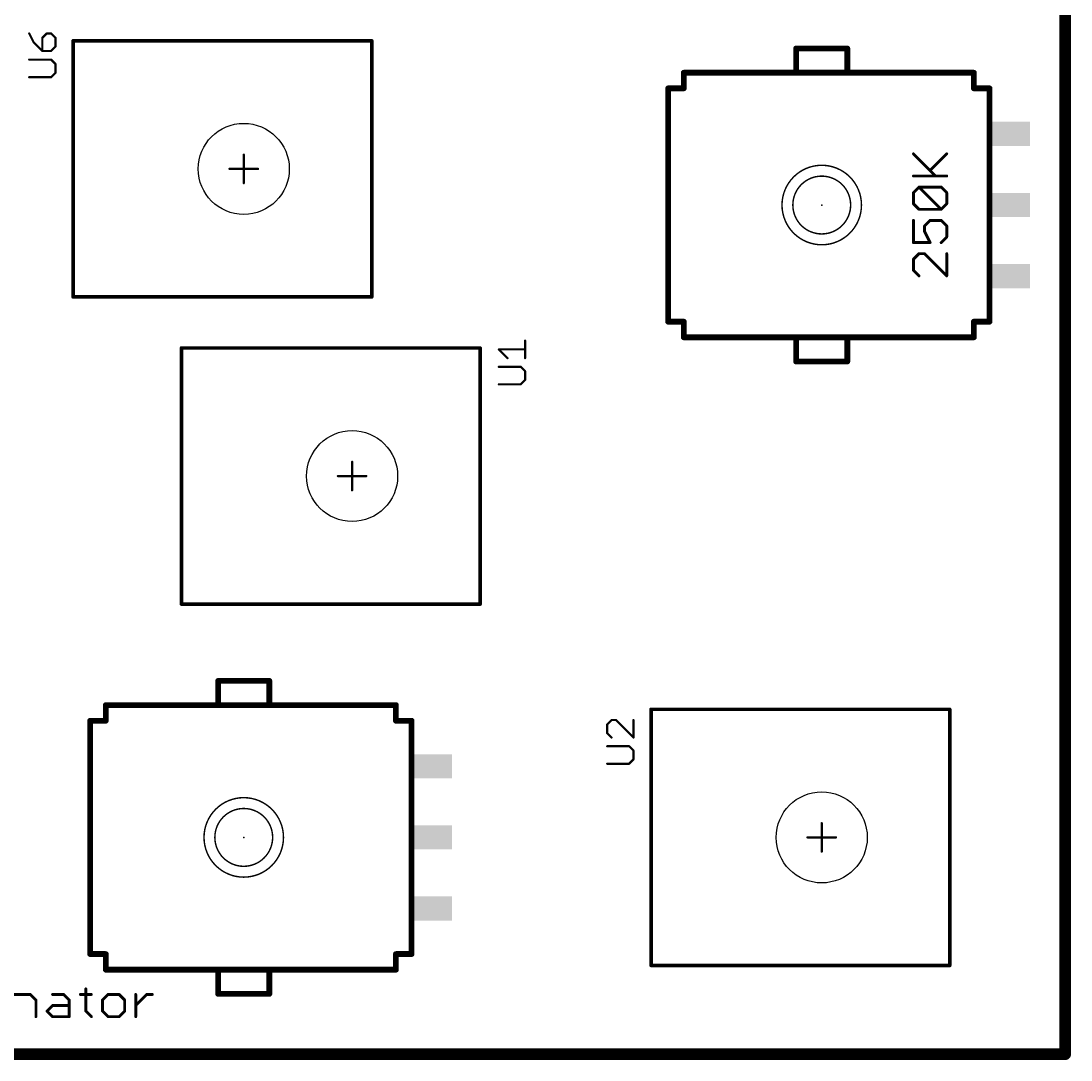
# Model space of a CAD drawing. Extents: x 0 to 100, y 0 to 80.
# Drawn here: x 63.29 to 100.2, y -0.2 to 36.31 of the extents above; entities that cross this region are included whole.
import ezdxf

# ---------------------------------------------------------------- set-up
doc = ezdxf.new("R2010")
doc.units = 0
for name, color, linetype in [('20', 7, 'CONTINUOUS'), ('21', 253, 'CONTINUOUS'), ('23', 7, 'CONTINUOUS'), ('27', 253, 'CONTINUOUS'), ('51', 253, 'CONTINUOUS')]:
    doc.layers.add(name, color=color, linetype=linetype)

# ---------------------------------------------------------------- blocks, each defined once
blk = doc.blocks.new('RECT')
blk.add_solid([(-0.5, -0.5), (0.5, -0.5), (-0.5, 0.5), (0.5, 0.5)])

msp = doc.modelspace()

# ---------------------------------------------------------------- linework, layer by layer
at = {"layer": '20', "const_width": 0.4064}
for points in [[(100, 0), (100, 80)], [(0, 0), (100, 0)]]:
    msp.add_lwpolyline(points, dxfattribs=at)
at = {"layer": '20', "const_width": 0.2032}
for points in [[(99.8984, 0, 1), (100.1016, 0)], [(100, -0.1016, 1), (100, 0.1016)]]:
    msp.add_lwpolyline(points, format="xyb", dxfattribs=at)
at = {"layer": '20'}
for centre in [(71.12, 31.115), (74.93, 20.32), (91.44, 7.62)]:
    msp.add_circle(centre, 1.6, dxfattribs=at)
at = {"layer": '21'}
for points, const_width in [([(63.5773, 35.8753), (63.7314, 35.5671)], 0.0762), ([(64.1937, 35.8753), (64.0396, 35.7212)], 0.0762), ([(64.3478, 35.8753), (64.1937, 35.8753)], 0.0762), ([(64.5019, 35.7212), (64.3478, 35.8753)], 0.0762), ([(63.7314, 35.5671), (64.0396, 35.2589)], 0.0762), ([(64.0396, 35.7212), (64.0396, 35.2589)], 0.0762), ([(64.3478, 35.2589), (64.5019, 35.413)], 0.0762), ([(64.5019, 35.413), (64.5019, 35.7212)], 0.0762), ([(65.12, 26.615), (65.12, 35.615)], 0.127), ([(65.12, 35.615), (75.62, 35.615)], 0.127), ([(75.62, 35.615), (75.62, 26.615)], 0.127), ([(64.0396, 35.2589), (64.3478, 35.2589)], 0.0762), ([(64.3478, 34.9545), (63.5773, 34.9545)], 0.0762), ([(64.5019, 34.8004), (64.3478, 34.9545)], 0.0762), ([(64.5019, 34.4922), (64.5019, 34.8004)], 0.0762), ([(63.5773, 34.3381), (64.3478, 34.3381)], 0.0762), ([(64.3478, 34.3381), (64.5019, 34.4922)], 0.0762), ([(86.59, 34.495), (86.59, 33.945)], 0.2032), ([(86.59, 34.495), (88.79, 34.495)], 0.2032), ([(93.59, 34.495), (96.79, 34.495)], 0.2032), ([(96.79, 33.945), (96.79, 34.495)], 0.2032), ([(86.04, 25.745), (86.04, 33.945)], 0.2032), ([(86.59, 33.945), (86.04, 33.945)], 0.2032), ([(97.34, 33.945), (96.79, 33.945)], 0.2032), ([(97.34, 33.945), (97.34, 25.745)], 0.2032), ([(71.12, 30.615), (71.12, 31.615)], 0.08), ([(70.62, 31.115), (71.62, 31.115)], 0.08), ([(75.62, 26.615), (65.12, 26.615)], 0.127), ([(86.04, 25.745), (86.59, 25.745)], 0.2032), ([(86.59, 25.745), (86.59, 25.195)], 0.2032), ([(96.79, 25.745), (97.34, 25.745)], 0.2032), ([(96.79, 25.195), (96.79, 25.745)], 0.2032), ([(81.0119, 24.4639), (81.0119, 25.0803)], 0.0762), ([(88.79, 25.195), (86.59, 25.195)], 0.2032), ([(96.79, 25.195), (93.59, 25.195)], 0.2032), ([(68.93, 15.82), (68.93, 24.82)], 0.127), ([(68.93, 24.82), (79.43, 24.82)], 0.127), ([(79.43, 24.82), (79.43, 15.82)], 0.127), ([(80.3955, 24.4639), (80.0873, 24.7721)], 0.0762), ([(80.0873, 24.7721), (81.0119, 24.7721)], 0.0762), ([(80.8578, 24.1595), (80.0873, 24.1595)], 0.0762), ([(81.0119, 24.0054), (80.8578, 24.1595)], 0.0762), ([(81.0119, 23.6972), (81.0119, 24.0054)], 0.0762), ([(80.8578, 23.5431), (81.0119, 23.6972)], 0.0762), ([(80.0873, 23.5431), (80.8578, 23.5431)], 0.0762), ([(74.93, 19.82), (74.93, 20.82)], 0.08), ([(74.43, 20.32), (75.43, 20.32)], 0.08), ([(79.43, 15.82), (68.93, 15.82)], 0.127), ([(66.27, 12.27), (66.27, 11.72)], 0.2032), ([(66.27, 12.27), (68.47, 12.27)], 0.2032), ([(73.27, 12.27), (76.47, 12.27)], 0.2032), ([(76.47, 11.72), (76.47, 12.27)], 0.2032), ([(85.44, 3.12), (85.44, 12.12)], 0.127), ([(85.44, 12.12), (95.94, 12.12)], 0.127), ([(95.94, 12.12), (95.94, 3.12)], 0.127), ([(65.72, 3.52), (65.72, 11.72)], 0.2032), ([(66.27, 11.72), (65.72, 11.72)], 0.2032), ([(77.02, 11.72), (76.47, 11.72)], 0.2032), ([(77.02, 11.72), (77.02, 3.52)], 0.2032), ([(84.0514, 11.7453), (83.8973, 11.5912)], 0.0762), ([(83.8973, 11.5912), (83.8973, 11.283)], 0.0762), ([(84.2055, 11.7453), (84.0514, 11.7453)], 0.0762), ([(84.8219, 11.1289), (84.2055, 11.7453)], 0.0762), ([(84.8219, 11.7453), (84.8219, 11.1289)], 0.0762), ([(83.8973, 11.283), (84.0514, 11.1289)], 0.0762), ([(84.6678, 10.8245), (83.8973, 10.8245)], 0.0762), ([(84.8219, 10.6704), (84.6678, 10.8245)], 0.0762), ([(84.8219, 10.3622), (84.8219, 10.6704)], 0.0762), ([(84.6678, 10.2081), (84.8219, 10.3622)], 0.0762), ([(83.8973, 10.2081), (84.6678, 10.2081)], 0.0762), ([(91.44, 7.12), (91.44, 8.12)], 0.08), ([(90.94, 7.62), (91.94, 7.62)], 0.08), ([(65.72, 3.52), (66.27, 3.52)], 0.2032), ([(66.27, 3.52), (66.27, 2.97)], 0.2032), ([(76.47, 3.52), (77.02, 3.52)], 0.2032), ([(76.47, 2.97), (76.47, 3.52)], 0.2032), ([(68.47, 2.97), (66.27, 2.97)], 0.2032), ([(76.47, 2.97), (73.27, 2.97)], 0.2032), ([(95.94, 3.12), (85.44, 3.12)], 0.127), ([(65.5685, 2.2953), (65.5685, 1.5157)], 0.1016), ([(63.0349, 2.1004), (63.6196, 2.1004)], 0.1016), ([(63.6196, 2.1004), (63.8145, 1.9055)], 0.1016), ([(63.8145, 1.9055), (63.8145, 1.3208)], 0.1016), ([(64.3992, 2.1004), (64.7889, 2.1004)], 0.1016), ([(64.7889, 2.1004), (64.9839, 1.9055)], 0.1016), ([(64.9839, 1.9055), (64.9839, 1.3208)], 0.1016), ([(65.3736, 2.1004), (65.7634, 2.1004)], 0.1016), ([(66.3481, 2.1004), (66.1532, 1.9055)], 0.1016), ([(66.1532, 1.9055), (66.1532, 1.5157)], 0.1016), ([(66.7379, 2.1004), (66.3481, 2.1004)], 0.1016), ([(66.9328, 1.9055), (66.7379, 2.1004)], 0.1016), ([(66.9328, 1.5157), (66.9328, 1.9055)], 0.1016), ([(67.3226, 1.3208), (67.3226, 2.1004)], 0.1016), ([(67.3226, 1.7106), (67.7124, 2.1004)], 0.1016), ([(67.7124, 2.1004), (67.9073, 2.1004)], 0.1016), ([(64.2043, 1.5157), (64.3992, 1.7106)], 0.1016), ([(64.3992, 1.3208), (64.2043, 1.5157)], 0.1016), ([(64.3992, 1.7106), (64.9839, 1.7106)], 0.1016), ([(65.5685, 1.5157), (65.7634, 1.3208)], 0.1016), ([(66.1532, 1.5157), (66.3481, 1.3208)], 0.1016), ([(66.7379, 1.3208), (66.9328, 1.5157)], 0.1016), ([(64.9839, 1.3208), (64.3992, 1.3208)], 0.1016), ([(66.3481, 1.3208), (66.7379, 1.3208)], 0.1016)]:
    msp.add_lwpolyline(points, dxfattribs=dict(at, const_width=const_width))
for points, const_width in [([(63.5944, 35.8838, 1), (63.5603, 35.8668)], 0.0381), ([(64.1937, 35.8943, 1), (64.1937, 35.8562)], 0.0381), ([(64.2072, 35.8618, 1), (64.1802, 35.8887)], 0.0381), ([(64.3613, 35.8887, 1), (64.3343, 35.8618)], 0.0381), ([(64.3478, 35.8562, 1), (64.3478, 35.8943)], 0.0381), ([(63.7449, 35.5805, 1), (63.7179, 35.5536)], 0.0381), ([(63.7144, 35.5586, 1), (63.7484, 35.5756)], 0.0381), ([(64.0261, 35.7346, 1), (64.0531, 35.7077)], 0.0381), ([(64.0587, 35.7212, 1), (64.0206, 35.7212)], 0.0381), ([(64.5209, 35.7212, 1), (64.4829, 35.7212)], 0.0381), ([(64.4884, 35.7077, 1), (64.5154, 35.7346)], 0.0381), ([(64.5154, 35.3995, 1), (64.4884, 35.4265)], 0.0381), ([(65.12, 35.6468, 1), (65.12, 35.5832)], 0.0635), ([(65.1518, 35.615, 1), (65.0883, 35.615)], 0.0635), ([(75.6518, 35.615, 1), (75.5883, 35.615)], 0.0635), ([(75.62, 35.5832, 1), (75.62, 35.6468)], 0.0635), ([(64.0396, 35.2779, 1), (64.0396, 35.2398)], 0.0381), ([(64.0206, 35.2589, 1), (64.0587, 35.2589)], 0.0381), ([(64.0261, 35.2454, 1), (64.0531, 35.2724)], 0.0381), ([(64.3343, 35.2724, 1), (64.3613, 35.2454)], 0.0381), ([(64.3478, 35.2398, 1), (64.3478, 35.2779)], 0.0381), ([(64.4829, 35.413, 1), (64.5209, 35.413)], 0.0381), ([(63.5773, 34.9735, 1), (63.5773, 34.9354)], 0.0381), ([(64.3613, 34.968, 1), (64.3343, 34.941)], 0.0381), ([(64.3478, 34.9354, 1), (64.3478, 34.9735)], 0.0381), ([(64.5209, 34.8004, 1), (64.4829, 34.8004)], 0.0381), ([(64.4884, 34.7869, 1), (64.5154, 34.8139)], 0.0381), ([(63.5773, 34.3572, 1), (63.5773, 34.3191)], 0.0381), ([(64.3343, 34.3516, 1), (64.3613, 34.3246)], 0.0381), ([(64.3478, 34.3191, 1), (64.3478, 34.3572)], 0.0381), ([(64.4829, 34.4922, 1), (64.5209, 34.4922)], 0.0381), ([(64.5154, 34.4787, 1), (64.4884, 34.5057)], 0.0381), ([(86.6408, 34.495, 1), (86.5392, 34.495)], 0.1016), ([(86.59, 34.5458, 1), (86.59, 34.4442)], 0.1016), ([(88.79, 34.4442, 1), (88.79, 34.5458)], 0.1016), ([(93.59, 34.5458, 1), (93.59, 34.4442)], 0.1016), ([(96.8408, 34.495, 1), (96.7392, 34.495)], 0.1016), ([(96.79, 34.4442, 1), (96.79, 34.5458)], 0.1016), ([(86.0908, 33.945, 1), (85.9892, 33.945)], 0.1016), ([(86.04, 33.9958, 1), (86.04, 33.8942)], 0.1016), ([(86.5392, 33.945, 1), (86.6408, 33.945)], 0.1016), ([(86.59, 33.8942, 1), (86.59, 33.9958)], 0.1016), ([(96.79, 33.9958, 1), (96.79, 33.8942)], 0.1016), ([(96.7392, 33.945, 1), (96.8408, 33.945)], 0.1016), ([(97.3908, 33.945, 1), (97.2892, 33.945)], 0.1016), ([(97.34, 33.8942, 1), (97.34, 33.9958)], 0.1016), ([(71.14, 31.615, 1), (71.1, 31.615)], 0.04), ([(70.62, 31.135, 1), (70.62, 31.095)], 0.04), ([(71.62, 31.095, 1), (71.62, 31.135)], 0.04), ([(91.44, 28.448, 1), (91.44, 31.242, 1), (91.44, 28.448)], 0.0508), ([(91.44, 28.829, 1), (91.44, 30.861, 1), (91.44, 28.829)], 0.0508), ([(71.1, 30.615, 1), (71.14, 30.615)], 0.04), ([(65.12, 26.6468, 1), (65.12, 26.5833)], 0.0635), ([(65.0883, 26.615, 1), (65.1518, 26.615)], 0.0635), ([(75.5883, 26.615, 1), (75.6518, 26.615)], 0.0635), ([(75.62, 26.5833, 1), (75.62, 26.6468)], 0.0635), ([(86.04, 25.7958, 1), (86.04, 25.6942)], 0.1016), ([(86.6408, 25.745, 1), (86.5392, 25.745)], 0.1016), ([(86.59, 25.6942, 1), (86.59, 25.7958)], 0.1016), ([(96.79, 25.7958, 1), (96.79, 25.6942)], 0.1016), ([(96.8408, 25.745, 1), (96.7392, 25.745)], 0.1016), ([(97.34, 25.6942, 1), (97.34, 25.7958)], 0.1016), ([(85.9892, 25.745, 1), (86.0908, 25.745)], 0.1016), ([(97.2892, 25.745, 1), (97.3908, 25.745)], 0.1016), ([(81.0309, 25.0803, 1), (80.9929, 25.0803)], 0.0381), ([(86.59, 25.2458, 1), (86.59, 25.1442)], 0.1016), ([(86.5392, 25.195, 1), (86.6408, 25.195)], 0.1016), ([(88.79, 25.1442, 1), (88.79, 25.2458)], 0.1016), ([(93.59, 25.2458, 1), (93.59, 25.1442)], 0.1016), ([(96.7392, 25.195, 1), (96.8408, 25.195)], 0.1016), ([(96.79, 25.1442, 1), (96.79, 25.2458)], 0.1016), ([(68.9618, 24.82, 1), (68.8983, 24.82)], 0.0635), ([(68.93, 24.8517, 1), (68.93, 24.7883)], 0.0635), ([(79.4618, 24.82, 1), (79.3983, 24.82)], 0.0635), ([(79.43, 24.7883, 1), (79.43, 24.8517)], 0.0635), ([(80.1008, 24.7855, 1), (80.0738, 24.7586)], 0.0381), ([(80.0873, 24.7911, 1), (80.0873, 24.753)], 0.0381), ([(81.0119, 24.753, 1), (81.0119, 24.7911)], 0.0381), ([(80.382, 24.4504, 1), (80.409, 24.4774)], 0.0381), ([(80.9929, 24.4639, 1), (81.0309, 24.4639)], 0.0381), ([(80.0873, 24.1785, 1), (80.0873, 24.1404)], 0.0381), ([(80.8713, 24.173, 1), (80.8443, 24.146)], 0.0381), ([(80.8578, 24.1404, 1), (80.8578, 24.1785)], 0.0381), ([(81.0309, 24.0054, 1), (80.9929, 24.0054)], 0.0381), ([(80.9984, 23.9919, 1), (81.0254, 24.0189)], 0.0381), ([(80.9929, 23.6972, 1), (81.0309, 23.6972)], 0.0381), ([(81.0254, 23.6837, 1), (80.9984, 23.7107)], 0.0381), ([(80.0873, 23.5622, 1), (80.0873, 23.5241)], 0.0381), ([(80.8443, 23.5566, 1), (80.8713, 23.5296)], 0.0381), ([(80.8578, 23.5241, 1), (80.8578, 23.5622)], 0.0381), ([(74.95, 20.82, 1), (74.91, 20.82)], 0.04), ([(74.43, 20.34, 1), (74.43, 20.3)], 0.04), ([(75.43, 20.3, 1), (75.43, 20.34)], 0.04), ([(74.91, 19.82, 1), (74.95, 19.82)], 0.04), ([(68.93, 15.8518, 1), (68.93, 15.7882)], 0.0635), ([(79.43, 15.7882, 1), (79.43, 15.8518)], 0.0635), ([(68.8983, 15.82, 1), (68.9618, 15.82)], 0.0635), ([(79.3983, 15.82, 1), (79.4618, 15.82)], 0.0635), ([(66.3208, 12.27, 1), (66.2192, 12.27)], 0.1016), ([(66.27, 12.3208, 1), (66.27, 12.2192)], 0.1016), ([(68.47, 12.2192, 1), (68.47, 12.3208)], 0.1016), ([(73.27, 12.3208, 1), (73.27, 12.2192)], 0.1016), ([(76.5208, 12.27, 1), (76.4192, 12.27)], 0.1016), ([(76.47, 12.2192, 1), (76.47, 12.3208)], 0.1016), ([(85.4718, 12.12, 1), (85.4082, 12.12)], 0.0635), ([(85.44, 12.1518, 1), (85.44, 12.0883)], 0.0635), ([(95.9718, 12.12, 1), (95.9082, 12.12)], 0.0635), ([(95.94, 12.0883, 1), (95.94, 12.1518)], 0.0635), ([(65.7708, 11.72, 1), (65.6692, 11.72)], 0.1016), ([(65.72, 11.7708, 1), (65.72, 11.6692)], 0.1016), ([(66.27, 11.6692, 1), (66.27, 11.7708)], 0.1016), ([(76.47, 11.7708, 1), (76.47, 11.6692)], 0.1016), ([(77.0708, 11.72, 1), (76.9692, 11.72)], 0.1016), ([(77.02, 11.6692, 1), (77.02, 11.7708)], 0.1016), ([(66.2192, 11.72, 1), (66.3208, 11.72)], 0.1016), ([(76.4192, 11.72, 1), (76.5208, 11.72)], 0.1016), ([(83.8838, 11.6046, 1), (83.9108, 11.5777)], 0.0381), ([(83.9164, 11.5912, 1), (83.8783, 11.5912)], 0.0381), ([(84.0514, 11.7643, 1), (84.0514, 11.7262)], 0.0381), ([(84.0649, 11.7318, 1), (84.0379, 11.7587)], 0.0381), ([(84.219, 11.7587, 1), (84.192, 11.7318)], 0.0381), ([(84.2055, 11.7262, 1), (84.2055, 11.7643)], 0.0381), ([(84.8409, 11.7453, 1), (84.8029, 11.7453)], 0.0381), ([(83.9108, 11.2965, 1), (83.8838, 11.2695)], 0.0381), ([(83.8783, 11.283, 1), (83.9164, 11.283)], 0.0381), ([(84.0379, 11.1154, 1), (84.0649, 11.1424)], 0.0381), ([(84.8029, 11.1289, 1), (84.8409, 11.1289)], 0.0381), ([(84.8084, 11.1154, 1), (84.8354, 11.1424)], 0.0381), ([(83.8973, 10.8435, 1), (83.8973, 10.8054)], 0.0381), ([(84.6813, 10.838, 1), (84.6543, 10.811)], 0.0381), ([(84.6678, 10.8054, 1), (84.6678, 10.8435)], 0.0381), ([(84.8409, 10.6704, 1), (84.8029, 10.6704)], 0.0381), ([(84.8029, 10.3622, 1), (84.8409, 10.3622)], 0.0381), ([(84.8084, 10.6569, 1), (84.8354, 10.6839)], 0.0381), ([(84.8354, 10.3487, 1), (84.8084, 10.3757)], 0.0381), ([(83.8973, 10.2271, 1), (83.8973, 10.189)], 0.0381), ([(84.6543, 10.2216, 1), (84.6813, 10.1946)], 0.0381), ([(84.6678, 10.189, 1), (84.6678, 10.2271)], 0.0381), ([(71.12, 6.223, 1), (71.12, 9.017, 1), (71.12, 6.223)], 0.0508), ([(71.12, 6.604, 1), (71.12, 8.636, 1), (71.12, 6.604)], 0.0508), ([(91.46, 8.12, 1), (91.42, 8.12)], 0.04), ([(90.94, 7.64, 1), (90.94, 7.6)], 0.04), ([(91.94, 7.6, 1), (91.94, 7.64)], 0.04), ([(91.42, 7.12, 1), (91.46, 7.12)], 0.04), ([(65.72, 3.5708, 1), (65.72, 3.4692)], 0.1016), ([(65.6692, 3.52, 1), (65.7708, 3.52)], 0.1016), ([(66.3208, 3.52, 1), (66.2192, 3.52)], 0.1016), ([(66.27, 3.4692, 1), (66.27, 3.5708)], 0.1016), ([(76.47, 3.5708, 1), (76.47, 3.4692)], 0.1016), ([(76.5208, 3.52, 1), (76.4192, 3.52)], 0.1016), ([(76.9692, 3.52, 1), (77.0708, 3.52)], 0.1016), ([(77.02, 3.4692, 1), (77.02, 3.5708)], 0.1016), ([(66.27, 3.0208, 1), (66.27, 2.9192)], 0.1016), ([(66.2192, 2.97, 1), (66.3208, 2.97)], 0.1016), ([(68.47, 2.9192, 1), (68.47, 3.0208)], 0.1016), ([(73.27, 3.0208, 1), (73.27, 2.9192)], 0.1016), ([(76.4192, 2.97, 1), (76.5208, 2.97)], 0.1016), ([(76.47, 2.9192, 1), (76.47, 3.0208)], 0.1016), ([(85.44, 3.1518, 1), (85.44, 3.0882)], 0.0635), ([(85.4082, 3.12, 1), (85.4718, 3.12)], 0.0635), ([(95.9082, 3.12, 1), (95.9718, 3.12)], 0.0635), ([(95.94, 3.0882, 1), (95.94, 3.1518)], 0.0635), ([(65.5939, 2.2953, 1), (65.5431, 2.2953)], 0.0508), ([(63.6375, 2.1184, 1), (63.6016, 2.0824)], 0.0508), ([(63.6196, 2.075, 1), (63.6196, 2.1258)], 0.0508), ([(63.8399, 1.9055, 1), (63.7891, 1.9055)], 0.0508), ([(63.7965, 1.8875, 1), (63.8324, 1.9235)], 0.0508), ([(64.3992, 2.1258, 1), (64.3992, 2.075)], 0.0508), ([(64.8069, 2.1184, 1), (64.771, 2.0824)], 0.0508), ([(64.7889, 2.075, 1), (64.7889, 2.1258)], 0.0508), ([(65.0093, 1.9055, 1), (64.9584, 1.9055)], 0.0508), ([(64.9659, 1.8875, 1), (65.0018, 1.9235)], 0.0508), ([(65.3736, 2.1258, 1), (65.3736, 2.075)], 0.0508), ([(65.7634, 2.075, 1), (65.7634, 2.1258)], 0.0508), ([(66.1786, 1.9055, 1), (66.1278, 1.9055)], 0.0508), ([(66.1353, 1.9235, 1), (66.1712, 1.8875)], 0.0508), ([(66.3481, 2.1258, 1), (66.3481, 2.075)], 0.0508), ([(66.3661, 2.0824, 1), (66.3302, 2.1184)], 0.0508), ([(66.7559, 2.1184, 1), (66.72, 2.0824)], 0.0508), ([(66.7379, 2.075, 1), (66.7379, 2.1258)], 0.0508), ([(66.9582, 1.9055, 1), (66.9074, 1.9055)], 0.0508), ([(66.9149, 1.8875, 1), (66.9508, 1.9235)], 0.0508), ([(67.348, 2.1004, 1), (67.2972, 2.1004)], 0.0508), ([(67.7124, 2.1258, 1), (67.7124, 2.075)], 0.0508), ([(67.7304, 2.0824, 1), (67.6945, 2.1184)], 0.0508), ([(67.9073, 2.075, 1), (67.9073, 2.1258)], 0.0508), ([(64.2222, 1.5337, 1), (64.1863, 1.4977)], 0.0508), ([(64.1863, 1.5337, 1), (64.2222, 1.4977)], 0.0508), ([(64.3992, 1.736, 1), (64.3992, 1.6852)], 0.0508), ([(64.4171, 1.6926, 1), (64.3812, 1.7286)], 0.0508), ([(64.9839, 1.6852, 1), (64.9839, 1.736)], 0.0508), ([(65.5865, 1.5337, 1), (65.5506, 1.4977)], 0.0508), ([(65.5431, 1.5157, 1), (65.5939, 1.5157)], 0.0508), ([(66.1712, 1.5337, 1), (66.1353, 1.4977)], 0.0508), ([(66.1278, 1.5157, 1), (66.1786, 1.5157)], 0.0508), ([(66.9074, 1.5157, 1), (66.9582, 1.5157)], 0.0508), ([(66.9508, 1.4977, 1), (66.9149, 1.5337)], 0.0508), ([(67.3047, 1.7286, 1), (67.3406, 1.6926)], 0.0508), ([(63.7891, 1.3208, 1), (63.8399, 1.3208)], 0.0508), ([(64.3992, 1.3462, 1), (64.3992, 1.2954)], 0.0508), ([(64.3812, 1.3028, 1), (64.4171, 1.3388)], 0.0508), ([(64.9584, 1.3208, 1), (65.0093, 1.3208)], 0.0508), ([(64.9839, 1.2954, 1), (64.9839, 1.3462)], 0.0508), ([(65.7455, 1.3028, 1), (65.7814, 1.3388)], 0.0508), ([(66.3481, 1.3462, 1), (66.3481, 1.2954)], 0.0508), ([(66.3302, 1.3028, 1), (66.3661, 1.3388)], 0.0508), ([(66.72, 1.3388, 1), (66.7559, 1.3028)], 0.0508), ([(66.7379, 1.2954, 1), (66.7379, 1.3462)], 0.0508), ([(67.2972, 1.3208, 1), (67.348, 1.3208)], 0.0508)]:
    msp.add_lwpolyline(points, format="xyb", dxfattribs=dict(at, const_width=const_width))
at = {"layer": '23'}
for p in [(71.12, 31.115), (91.44, 29.845), (74.93, 20.32), (71.12, 7.62), (91.44, 7.62)]:
    msp.add_point(p, dxfattribs=at)
at = {"layer": '27', "const_width": 0.1016}
for points in [[(95.4444, 30.864), (94.6648, 31.6436)], [(95.2495, 31.0589), (95.8342, 31.6436)], [(94.6648, 30.864), (95.8342, 30.864)], [(94.6648, 30.2793), (94.8597, 30.4742)], [(94.6648, 29.8895), (94.6648, 30.2793)], [(94.8597, 30.4742), (95.6393, 30.4742)], [(95.6393, 29.6946), (94.8597, 30.4742)], [(95.6393, 30.4742), (95.8342, 30.2793)], [(95.8342, 30.2793), (95.8342, 29.8895)], [(94.8597, 29.6946), (94.6648, 29.8895)], [(95.8342, 29.8895), (95.6393, 29.6946)], [(95.6393, 29.6946), (94.8597, 29.6946)], [(94.6648, 29.3048), (94.6648, 28.5252)], [(95.0546, 29.1099), (95.2495, 29.3048)], [(95.2495, 29.3048), (95.6393, 29.3048)], [(95.6393, 29.3048), (95.8342, 29.1099)], [(95.0546, 28.915), (95.0546, 29.1099)], [(95.2495, 28.5252), (95.0546, 28.915)], [(95.8342, 29.1099), (95.8342, 28.7201)], [(94.6648, 28.5252), (95.2495, 28.5252)], [(95.8342, 28.7201), (95.6393, 28.5252)], [(94.8597, 28.1354), (94.6648, 27.9405)], [(95.0546, 28.1354), (94.8597, 28.1354)], [(95.8342, 27.3558), (95.0546, 28.1354)], [(95.8342, 28.1354), (95.8342, 27.3558)], [(94.6648, 27.9405), (94.6648, 27.5507)], [(94.6648, 27.5507), (94.8597, 27.3558)]]:
    msp.add_lwpolyline(points, dxfattribs=at)
at = {"layer": '27', "const_width": 0.0508}
for points in [[(94.6828, 31.6615, 1), (94.6468, 31.6256)], [(95.8522, 31.6256, 1), (95.8162, 31.6615)], [(95.2315, 31.0768, 1), (95.2675, 31.0409)], [(94.6648, 30.8894, 1), (94.6648, 30.8386)], [(95.4264, 30.846, 1), (95.4624, 30.882)], [(95.8342, 30.8386, 1), (95.8342, 30.8894)], [(94.6468, 30.2973, 1), (94.6828, 30.2613)], [(94.6902, 30.2793, 1), (94.6394, 30.2793)], [(94.8777, 30.4922, 1), (94.8417, 30.4562)], [(94.8597, 30.4996, 1), (94.8597, 30.4488)], [(94.8777, 30.4562, 1), (94.8417, 30.4922)], [(95.6573, 30.4922, 1), (95.6213, 30.4562)], [(95.6393, 30.4488, 1), (95.6393, 30.4996)], [(95.8596, 30.2793, 1), (95.8088, 30.2793)], [(95.8162, 30.2613, 1), (95.8522, 30.2973)], [(94.6828, 29.9075, 1), (94.6468, 29.8715)], [(94.6394, 29.8895, 1), (94.6902, 29.8895)], [(95.8088, 29.8895, 1), (95.8596, 29.8895)], [(95.8522, 29.8715, 1), (95.8162, 29.9075)], [(94.8597, 29.72, 1), (94.8597, 29.6692)], [(94.8417, 29.6766, 1), (94.8777, 29.7126)], [(95.6213, 29.7126, 1), (95.6573, 29.6766)], [(95.6213, 29.6766, 1), (95.6573, 29.7126)], [(95.6393, 29.6692, 1), (95.6393, 29.72)], [(94.6902, 29.3048, 1), (94.6394, 29.3048)], [(95.2495, 29.3302, 1), (95.2495, 29.2794)], [(95.2675, 29.2868, 1), (95.2315, 29.3228)], [(95.6573, 29.3228, 1), (95.6213, 29.2868)], [(95.6393, 29.2794, 1), (95.6393, 29.3302)], [(95.0366, 29.1279, 1), (95.0726, 29.0919)], [(95.08, 29.1099, 1), (95.0292, 29.1099)], [(95.0773, 28.9264, 1), (95.0319, 28.9036)], [(95.0292, 28.915, 1), (95.08, 28.915)], [(95.8596, 29.1099, 1), (95.8088, 29.1099)], [(95.8162, 29.0919, 1), (95.8522, 29.1279)], [(94.6648, 28.5506, 1), (94.6648, 28.4998)], [(94.6394, 28.5252, 1), (94.6902, 28.5252)], [(95.2268, 28.5138, 1), (95.2722, 28.5366)], [(95.2495, 28.4998, 1), (95.2495, 28.5506)], [(95.6213, 28.5432, 1), (95.6573, 28.5072)], [(95.8088, 28.7201, 1), (95.8596, 28.7201)], [(95.8522, 28.7021, 1), (95.8162, 28.7381)], [(94.8597, 28.1608, 1), (94.8597, 28.11)], [(94.8777, 28.1174, 1), (94.8417, 28.1534)], [(95.0726, 28.1534, 1), (95.0366, 28.1174)], [(95.0546, 28.11, 1), (95.0546, 28.1608)], [(95.8596, 28.1354, 1), (95.8088, 28.1354)], [(94.6468, 27.9585, 1), (94.6828, 27.9225)], [(94.6902, 27.9405, 1), (94.6394, 27.9405)], [(94.6828, 27.5687, 1), (94.6468, 27.5327)], [(94.6394, 27.5507, 1), (94.6902, 27.5507)], [(94.8417, 27.3378, 1), (94.8777, 27.3738)], [(95.8088, 27.3558, 1), (95.8596, 27.3558)], [(95.8162, 27.3378, 1), (95.8522, 27.3738)]]:
    msp.add_lwpolyline(points, format="xyb", dxfattribs=at)
at = {"layer": '51', "const_width": 0.2032}
for points in [[(92.34, 35.345), (90.54, 35.345)], [(90.54, 35.345), (90.54, 34.595)], [(92.34, 34.595), (92.34, 35.345)], [(86.59, 34.495), (96.79, 34.495)], [(96.79, 25.195), (86.59, 25.195)], [(90.54, 25.095), (90.54, 24.345)], [(92.34, 24.345), (92.34, 25.095)], [(90.54, 24.345), (92.34, 24.345)], [(72.02, 13.12), (70.22, 13.12)], [(70.22, 13.12), (70.22, 12.37)], [(72.02, 12.37), (72.02, 13.12)], [(66.27, 12.27), (76.47, 12.27)], [(76.47, 2.97), (66.27, 2.97)], [(70.22, 2.87), (70.22, 2.12)], [(72.02, 2.12), (72.02, 2.87)], [(70.22, 2.12), (72.02, 2.12)]]:
    msp.add_lwpolyline(points, dxfattribs=at)
at = {"layer": '51', "const_width": 0.1016}
for points in [[(90.54, 35.3958, 1), (90.54, 35.2942)], [(90.5908, 35.345, 1), (90.4892, 35.345)], [(92.3908, 35.345, 1), (92.2892, 35.345)], [(92.34, 35.2942, 1), (92.34, 35.3958)], [(86.59, 34.5458, 1), (86.59, 34.4442)], [(90.4892, 34.595, 1), (90.5908, 34.595)], [(92.2892, 34.595, 1), (92.3908, 34.595)], [(96.79, 34.4442, 1), (96.79, 34.5458)], [(86.59, 25.2458, 1), (86.59, 25.1442)], [(90.5908, 25.095, 1), (90.4892, 25.095)], [(92.3908, 25.095, 1), (92.2892, 25.095)], [(96.79, 25.1442, 1), (96.79, 25.2458)], [(90.54, 24.3958, 1), (90.54, 24.2942)], [(90.4892, 24.345, 1), (90.5908, 24.345)], [(92.2892, 24.345, 1), (92.3908, 24.345)], [(92.34, 24.2942, 1), (92.34, 24.3958)], [(70.22, 13.1708, 1), (70.22, 13.0692)], [(70.2708, 13.12, 1), (70.1692, 13.12)], [(72.0708, 13.12, 1), (71.9692, 13.12)], [(72.02, 13.0692, 1), (72.02, 13.1708)], [(66.27, 12.3208, 1), (66.27, 12.2192)], [(70.1692, 12.37, 1), (70.2708, 12.37)], [(71.9692, 12.37, 1), (72.0708, 12.37)], [(76.47, 12.2192, 1), (76.47, 12.3208)], [(66.27, 3.0208, 1), (66.27, 2.9192)], [(70.2708, 2.87, 1), (70.1692, 2.87)], [(72.0708, 2.87, 1), (71.9692, 2.87)], [(76.47, 2.9192, 1), (76.47, 3.0208)], [(70.22, 2.1708, 1), (70.22, 2.0692)], [(72.02, 2.0692, 1), (72.02, 2.1708)], [(70.1692, 2.12, 1), (70.2708, 2.12)], [(71.9692, 2.12, 1), (72.0708, 2.12)]]:
    msp.add_lwpolyline(points, format="xyb", dxfattribs=at)

# ---------------------------------------------------------------- block references
at = {"layer": '51', "xscale": 0.85, "yscale": 1.325, "rotation": 90}
for p in [(98.1025, 32.345), (98.1025, 29.845), (98.1025, 27.345), (77.7825, 10.12), (77.7825, 7.62), (77.7825, 5.12)]:
    msp.add_blockref('RECT', p, dxfattribs=at)

doc.saveas('drawing.dxf')
